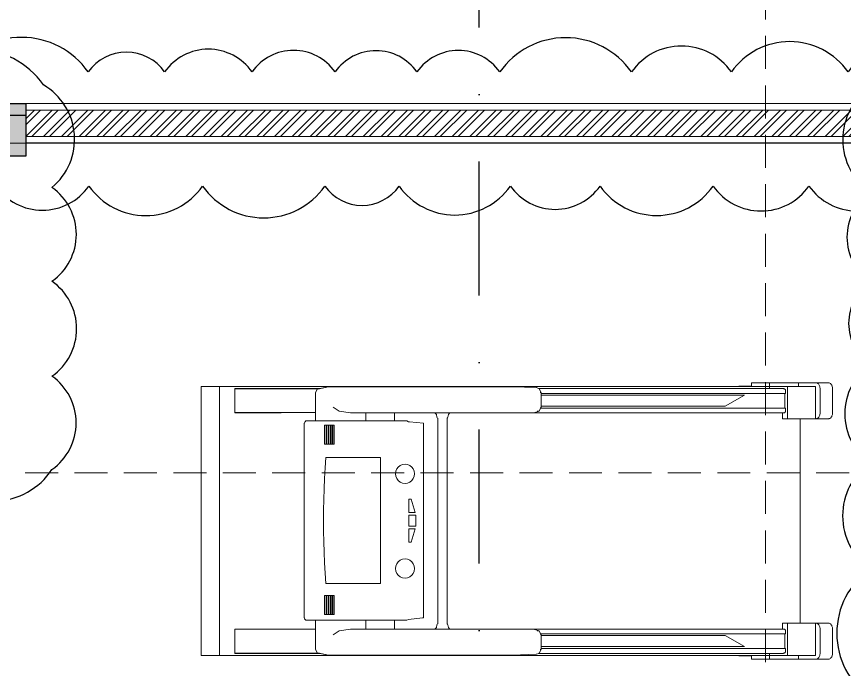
# Model space of a CAD drawing. Header units: millimetres. Extents: x -9564 to 494436, y -140371 to 4257.
# Drawn here: x 102616 to 105756, y -2098 to 378 of the extents above; entities that cross this region are included whole.
import ezdxf

# ---------------------------------------------------------------- set-up
doc = ezdxf.new("R2010")
doc.units = ezdxf.units.MM
doc.header["$MEASUREMENT"] = 0
for name, pattern in [('DASHDOTX2', [50.8, 25.4, -12.7, 0, -12.7]), ('DASHED2', [0.375, 0.25, -0.125]), ('HIDDEN2', [0.1875, 0.125, -0.0625])]:
    doc.linetypes.add(name, pattern=pattern)
doc.layers.add('1', color=5, linetype='Continuous')
for name, color, linetype, lineweight in [('28-Arsiran', 252, 'Continuous', 5), ('8', 8, 'Continuous', 5), ('AS', 8, 'HIDDEN2', 5), ('DINDING', 1, 'Continuous', 20), ('Edges', 7, 'Continuous', 18), ('LEGEND', 1, 'DASHED2', 50)]:
    doc.layers.add(name, color=color, linetype=linetype, lineweight=lineweight)

# ---------------------------------------------------------------- blocks, each defined once
blk = doc.blocks.new('as2')
at = {"layer": 'AS'}
for p, q in [((253.8148, 142.1088), (253.8148, 163.539)), ((242.9446, 162.9775), (256.2148, 162.9775)), ((245.8048, 162.9775), (256.2148, 162.9775)), ((242.9446, 161.5775), (256.2148, 161.5775))]:
    blk.add_line(p, q, dxfattribs=at)
blk = doc.blocks.new('treadmill plan')
at = {"layer": 'Edges'}
for p, q in [((2.4376, 1.4017), (2.4376, 1.4141)), ((2.5058, 1.4141), (2.4376, 1.4141)), ((2.5058, 1.4141), (2.6153, 1.4141)), ((2.5058, 1.3996), (2.5058, 1.4141)), ((2.6153, 1.3996), (2.6153, 1.4141)), ((2.6804, 1.4141), (2.6153, 1.4141)), ((2.6804, 1.4141), (2.6826, 1.414)), ((2.6804, 1.4141), (2.7279, 1.4141)), ((2.6826, 1.414), (2.6847, 1.4135)), ((2.6847, 1.4135), (2.6868, 1.4126)), ((2.7279, 1.4141), (2.73, 1.414)), ((2.73, 1.414), (2.7322, 1.4135)), ((2.7322, 1.4135), (2.7342, 1.4126)), ((0.4194, 1.3996), (0.3504, 1.3996)), ((0.3504, 1.3996), (0.3504, 0.3806)), ((0.4194, 0.8901), (0.4194, 1.3996)), ((0.4204, 1.3996), (0.4194, 1.3996)), ((1.0832, 1.3996), (0.4204, 1.3996)), ((0.4204, 1.3996), (0.4204, 0.8901)), ((0.4781, 1.3915), (0.4794, 1.3922)), ((0.4821, 1.3915), (0.4781, 1.3915)), ((0.4781, 1.3008), (0.4781, 1.3915)), ((0.5809, 1.3922), (0.4794, 1.3922)), ((0.4821, 1.3915), (0.4826, 1.3915)), ((0.4826, 1.3915), (0.5229, 1.3915)), ((0.5229, 1.3915), (0.5339, 1.3915)), ((0.5339, 1.3915), (0.5809, 1.3915)), ((0.5809, 1.3922), (0.5809, 1.393)), ((0.5831, 1.393), (0.5809, 1.393)), ((0.5809, 1.3915), (0.5809, 1.3922)), ((0.5809, 1.3915), (0.5831, 1.3915)), ((0.5831, 1.3915), (0.5831, 1.393)), ((0.7013, 1.393), (0.5831, 1.393)), ((0.7013, 1.3915), (0.5831, 1.3915)), ((0.7013, 1.3915), (0.7013, 1.393)), ((0.7244, 1.393), (0.7013, 1.393)), ((0.7013, 1.3915), (0.7244, 1.3915)), ((0.7244, 1.3915), (0.7244, 1.393)), ((0.7434, 1.393), (0.7244, 1.393)), ((0.7434, 1.3915), (0.7244, 1.3915)), ((0.7434, 1.3915), (0.7434, 1.393)), ((0.7476, 1.393), (0.7434, 1.393)), ((0.7434, 1.3915), (0.7476, 1.3915)), ((0.7476, 1.3915), (0.7476, 1.393)), ((0.7476, 1.393), (0.7997, 1.393)), ((0.7913, 1.3915), (0.7476, 1.3915)), ((0.7913, 1.3915), (0.784, 1.377)), ((0.7913, 1.3915), (0.7914, 1.3915)), ((0.7997, 1.393), (0.7914, 1.3915)), ((0.7996, 1.3915), (0.7914, 1.3915)), ((0.8332, 1.3988), (0.7996, 1.3915)), ((0.8259, 1.3975), (0.7997, 1.393)), ((0.8332, 1.3988), (0.8259, 1.3975)), ((0.8259, 1.3975), (0.8306, 1.3986)), ((0.8306, 1.3986), (0.8309, 1.3988)), ((0.8306, 1.3986), (0.8314, 1.3988)), ((0.8314, 1.3988), (0.8309, 1.3988)), ((0.8332, 1.3988), (0.8314, 1.3988)), ((1.0832, 1.3988), (0.8332, 1.3988)), ((1.0832, 1.3996), (1.0832, 1.3988)), ((2.3895, 1.3996), (1.0832, 1.3996)), ((1.5325, 1.3988), (1.0832, 1.3988)), ((1.5325, 1.3988), (1.5325, 1.3988)), ((1.5325, 1.3988), (1.6209, 1.3956)), ((1.6209, 1.3956), (1.622, 1.3956)), ((1.6299, 1.3923), (1.622, 1.3956)), ((2.5058, 1.3923), (1.6299, 1.3923)), ((1.6318, 1.3915), (1.6299, 1.3923)), ((1.6321, 1.3915), (1.6318, 1.3915)), ((1.639, 1.377), (1.6321, 1.3915)), ((2.3895, 1.4017), (2.3993, 1.4017)), ((2.3895, 1.3996), (2.3895, 1.4017)), ((2.3993, 1.3996), (2.3895, 1.3996)), ((2.3993, 1.3996), (2.3993, 1.4017)), ((2.3993, 1.4017), (2.4376, 1.4017)), ((2.4376, 1.3996), (2.3993, 1.3996)), ((2.4376, 1.3996), (2.4376, 1.4017)), ((2.5058, 1.3996), (2.4376, 1.3996)), ((2.573, 1.3996), (2.5058, 1.3996)), ((2.5058, 1.3923), (2.5058, 1.3996)), ((2.5058, 1.3923), (2.5564, 1.3923)), ((2.5564, 1.3923), (2.5577, 1.3922)), ((2.5577, 1.3922), (2.559, 1.392)), ((2.559, 1.392), (2.5602, 1.3917)), ((2.5602, 1.3917), (2.5614, 1.3912)), ((2.5614, 1.3912), (2.5624, 1.3906)), ((2.5624, 1.3906), (2.5634, 1.3898)), ((2.5634, 1.3898), (2.5642, 1.389)), ((2.565, 1.3881), (2.5642, 1.389)), ((2.5655, 1.3871), (2.565, 1.3881)), ((2.5659, 1.386), (2.5655, 1.3871)), ((2.5662, 1.3849), (2.5659, 1.386)), ((2.5663, 1.3838), (2.5662, 1.3849)), ((2.5663, 1.374), (2.5663, 1.3838)), ((2.573, 1.2779), (2.573, 1.3996)), ((2.6153, 1.3996), (2.573, 1.3996)), ((2.6804, 1.3996), (2.6153, 1.3996)), ((2.6804, 1.2779), (2.6804, 1.3996)), ((2.6868, 1.4126), (2.6888, 1.4113)), ((2.6888, 1.4113), (2.6906, 1.4096)), ((2.6906, 1.4096), (2.6922, 1.4076)), ((2.6922, 1.4076), (2.6937, 1.4052)), ((2.6937, 1.4052), (2.6949, 1.4026)), ((2.6949, 1.4026), (2.6959, 1.3998)), ((2.6959, 1.3998), (2.6966, 1.3968)), ((2.6966, 1.3968), (2.6971, 1.3937)), ((2.6971, 1.3937), (2.6972, 1.3905)), ((2.6972, 1.3003), (2.6972, 1.3905)), ((2.7342, 1.4126), (2.7362, 1.4113)), ((2.7362, 1.4113), (2.738, 1.4096)), ((2.738, 1.4096), (2.7397, 1.4076)), ((2.7397, 1.4076), (2.7411, 1.4052)), ((2.7411, 1.4052), (2.7424, 1.4026)), ((2.7424, 1.4026), (2.7433, 1.3998)), ((2.7433, 1.3998), (2.7441, 1.3968)), ((2.7441, 1.3968), (2.7445, 1.3937)), ((2.7445, 1.3937), (2.7446, 1.3905)), ((2.7446, 1.3003), (2.7446, 1.3905)), ((0.784, 1.3008), (0.784, 1.377)), ((1.639, 1.377), (1.6362, 1.377)), ((1.6394, 1.377), (1.639, 1.377)), ((1.6394, 1.377), (1.6394, 1.374)), ((2.5649, 1.374), (1.6394, 1.374)), ((1.6394, 1.374), (1.6394, 1.3667)), ((2.4101, 1.3667), (1.6394, 1.3667)), ((1.6394, 1.3667), (1.6394, 1.3249)), ((2.3374, 1.3249), (2.4101, 1.3667)), ((2.5635, 1.3728), (2.5649, 1.374)), ((2.5635, 1.3187), (2.5635, 1.3728)), ((2.5649, 1.374), (2.5663, 1.374)), ((0.8731, 1.3069), (0.8513, 1.3214)), ((1.6394, 1.3214), (1.6374, 1.3175)), ((1.6394, 1.3249), (2.3374, 1.3249)), ((1.6394, 1.3249), (1.6394, 1.3214)), ((2.5635, 1.3187), (2.5649, 1.3175)), ((0.4781, 1.3001), (0.4781, 1.3008)), ((0.6075, 1.3008), (0.4781, 1.3008)), ((0.4781, 1.2996), (0.4781, 1.3001)), ((0.6075, 1.3001), (0.4781, 1.3001)), ((0.6458, 1.2996), (0.4781, 1.2996)), ((0.6075, 1.3008), (0.6075, 1.3001)), ((0.6531, 1.3008), (0.6075, 1.3008)), ((0.6075, 1.3001), (0.6531, 1.3001)), ((0.6458, 1.2996), (0.6531, 1.3001)), ((0.6531, 1.3008), (0.6531, 1.3001)), ((0.6531, 1.3008), (0.784, 1.3008)), ((0.784, 1.2695), (0.784, 1.3008)), ((0.9166, 1.2996), (0.8731, 1.3069)), ((0.9744, 1.2996), (0.9166, 1.2996)), ((0.9744, 1.2695), (0.9744, 1.2996)), ((0.9744, 1.2996), (1.0832, 1.2996)), ((1.0832, 1.2996), (1.0832, 1.2705)), ((1.2344, 1.2996), (1.0832, 1.2996)), ((1.2344, 1.2996), (1.2394, 1.2976)), ((1.2952, 1.2996), (1.2344, 1.2996)), ((1.2394, 1.2976), (1.2421, 1.2936)), ((1.2421, 1.2936), (1.2442, 1.2836)), ((1.2876, 1.2936), (1.2855, 1.2836)), ((1.2902, 1.2976), (1.2876, 1.2936)), ((1.2952, 1.2996), (1.2902, 1.2976)), ((1.611, 1.2996), (1.2952, 1.2996)), ((1.611, 1.2996), (1.6112, 1.2997)), ((1.6112, 1.2997), (1.6321, 1.3069)), ((2.5546, 1.2997), (1.6112, 1.2997)), ((1.6321, 1.3069), (1.6249, 1.3069)), ((1.6374, 1.3175), (1.6321, 1.3069)), ((2.5649, 1.3175), (1.6374, 1.3175)), ((2.5546, 1.2997), (2.5577, 1.2997)), ((2.5546, 1.2779), (2.5546, 1.2997)), ((2.5577, 1.2997), (2.5588, 1.2998)), ((2.5588, 1.2998), (2.5599, 1.3)), ((2.5599, 1.3), (2.561, 1.3003)), ((2.561, 1.3003), (2.562, 1.3007)), ((2.562, 1.3007), (2.5629, 1.3012)), ((2.5629, 1.3012), (2.5638, 1.3019)), ((2.5638, 1.3019), (2.5645, 1.3026)), ((2.5645, 1.3026), (2.5651, 1.3034)), ((2.5663, 1.3175), (2.5649, 1.3175)), ((2.5651, 1.3034), (2.5656, 1.3043)), ((2.5656, 1.3043), (2.566, 1.3052)), ((2.566, 1.3052), (2.5662, 1.3061)), ((2.5662, 1.3061), (2.5663, 1.3071)), ((2.5663, 1.3071), (2.5663, 1.3175)), ((2.6937, 1.2859), (2.6949, 1.2884)), ((2.6949, 1.2884), (2.6959, 1.2912)), ((2.6959, 1.2912), (2.6966, 1.2941)), ((2.6966, 1.2941), (2.6971, 1.2972)), ((2.6971, 1.2972), (2.6972, 1.3003)), ((2.7411, 1.2859), (2.7423, 1.2884)), ((2.7423, 1.2884), (2.7433, 1.2912)), ((2.7433, 1.2912), (2.744, 1.2941)), ((2.744, 1.2941), (2.7445, 1.2972)), ((2.7445, 1.2972), (2.7446, 1.3003)), ((0.7419, 1.2605), (0.7411, 1.2605)), ((0.7411, 0.5226), (0.7411, 1.2605)), ((0.7421, 1.2609), (0.7419, 1.2605)), ((0.742, 1.2605), (0.7419, 1.2605)), ((0.742, 1.2605), (0.7421, 1.2609)), ((0.7421, 1.2609), (0.7434, 1.2661)), ((0.745, 1.2661), (0.7434, 1.2661)), ((0.7476, 1.2695), (0.745, 1.2661)), ((0.7476, 1.2695), (0.784, 1.2695)), ((0.9744, 1.2695), (0.784, 1.2695)), ((0.9744, 1.2695), (1.0835, 1.2695)), ((1.0832, 1.2705), (1.0835, 1.2695)), ((1.1304, 1.2695), (1.0835, 1.2695)), ((1.1367, 1.2661), (1.1304, 1.2695)), ((1.1367, 1.2661), (1.1406, 1.2661)), ((1.1929, 1.2605), (1.1406, 1.2661)), ((1.1929, 0.5226), (1.1929, 1.2605)), ((1.2442, 1.2836), (1.2456, 1.2816)), ((1.2456, 1.2816), (1.2471, 1.2796)), ((1.2471, 0.5004), (1.2471, 1.2796)), ((1.2841, 1.2816), (1.2825, 1.2796)), ((1.2825, 0.5004), (1.2825, 1.2796)), ((1.2855, 1.2836), (1.2841, 1.2816)), ((2.5546, 1.2779), (2.573, 1.2779)), ((2.6221, 1.2779), (2.573, 1.2779)), ((2.6221, 0.5022), (2.6221, 1.2779)), ((2.6221, 1.2779), (2.6804, 1.2779)), ((2.6804, 1.2779), (2.6826, 1.2779)), ((2.6831, 1.2779), (2.6804, 1.2779)), ((2.6826, 1.2779), (2.6831, 1.2779)), ((2.6831, 1.2779), (2.6847, 1.2782)), ((2.6831, 1.2779), (2.7306, 1.2779)), ((2.6847, 1.2782), (2.6867, 1.279)), ((2.6867, 1.279), (2.6887, 1.2801)), ((2.6887, 1.2801), (2.6905, 1.2817)), ((2.6905, 1.2817), (2.6922, 1.2837)), ((2.6922, 1.2837), (2.6937, 1.2859)), ((2.7306, 1.2779), (2.7321, 1.2782)), ((2.7321, 1.2782), (2.7342, 1.279)), ((2.7342, 1.279), (2.7361, 1.2801)), ((2.7361, 1.2801), (2.738, 1.2817)), ((2.738, 1.2817), (2.7396, 1.2837)), ((2.7396, 1.2837), (2.7411, 1.2859)), ((0.8179, 1.2534), (0.8179, 1.1814)), ((0.8179, 1.2534), (0.8238, 1.2534)), ((0.8238, 1.2534), (0.8257, 1.2534)), ((0.8238, 1.2534), (0.8238, 1.1814)), ((0.8257, 1.1814), (0.8257, 1.2534)), ((0.8257, 1.2534), (0.8317, 1.2534)), ((0.8317, 1.2534), (0.8335, 1.2534)), ((0.8317, 1.2534), (0.8317, 1.1814)), ((0.8335, 1.1814), (0.8335, 1.2534)), ((0.8335, 1.2534), (0.8395, 1.2534)), ((0.8395, 1.2534), (0.8414, 1.2534)), ((0.8395, 1.2534), (0.8395, 1.1814)), ((0.8414, 1.1814), (0.8414, 1.2534)), ((0.8414, 1.2534), (0.8473, 1.2534)), ((0.8473, 1.2534), (0.8492, 1.2534)), ((0.8473, 1.2534), (0.8473, 1.1814)), ((0.8492, 1.2534), (0.8492, 1.1814)), ((0.8492, 1.2534), (0.8551, 1.2534)), ((0.8551, 1.2534), (0.8551, 1.1814)), ((0.8238, 1.1814), (0.8179, 1.1814)), ((0.8257, 1.1814), (0.8238, 1.1814)), ((0.8317, 1.1814), (0.8257, 1.1814)), ((0.8335, 1.1814), (0.8317, 1.1814)), ((0.8395, 1.1814), (0.8335, 1.1814)), ((0.8414, 1.1814), (0.8395, 1.1814)), ((0.8473, 1.1814), (0.8414, 1.1814)), ((0.8492, 1.1814), (0.8473, 1.1814)), ((0.8551, 1.1814), (0.8492, 1.1814)), ((0.8205, 1.0911), (0.8234, 1.1306)), ((0.8234, 1.1306), (1.0304, 1.1306)), ((1.0304, 0.6525), (1.0304, 1.1306)), ((1.0976, 1.0947), (1.1051, 1.1005)), ((1.1139, 1.1041), (1.1051, 1.1005)), ((1.1139, 1.1041), (1.1233, 1.1053)), ((1.1233, 1.1053), (1.1326, 1.1041)), ((1.1414, 1.1005), (1.1326, 1.1041)), ((1.1489, 1.0947), (1.1414, 1.1005)), ((0.8182, 1.0514), (0.8205, 1.0911)), ((1.0882, 1.0784), (1.087, 1.069)), ((1.087, 1.069), (1.0882, 1.0596)), ((1.0918, 1.0872), (1.0882, 1.0784)), ((1.0976, 1.0947), (1.0918, 1.0872)), ((1.1547, 1.0872), (1.1489, 1.0947)), ((1.1583, 1.0784), (1.1547, 1.0872)), ((1.1596, 1.069), (1.1583, 1.0784)), ((1.1583, 1.0596), (1.1596, 1.069)), ((0.8164, 1.0115), (0.8182, 1.0514)), ((1.0882, 1.0596), (1.0918, 1.0509)), ((1.0918, 1.0509), (1.0976, 1.0434)), ((1.1051, 1.0376), (1.0976, 1.0434)), ((1.1051, 1.0376), (1.1139, 1.034)), ((1.1326, 1.034), (1.1414, 1.0376)), ((1.1414, 1.0376), (1.1489, 1.0434)), ((1.1489, 1.0434), (1.1547, 1.0509)), ((1.1547, 1.0509), (1.1583, 1.0596)), ((0.8151, 0.9716), (0.8164, 1.0115)), ((1.1139, 1.034), (1.1233, 1.0327)), ((1.1233, 1.0327), (1.1326, 1.034)), ((0.8143, 0.9316), (0.8151, 0.9716)), ((1.1462, 0.9731), (1.1375, 0.9731)), ((1.1375, 0.9731), (1.1375, 0.9225)), ((1.1462, 0.9731), (1.1618, 0.9225)), ((0.814, 0.8915), (0.8143, 0.9316)), ((1.1375, 0.9225), (1.1618, 0.9225)), ((1.1649, 0.9124), (1.1375, 0.9124)), ((1.1375, 0.9124), (1.1375, 0.8707)), ((1.1649, 0.9124), (1.1649, 0.8707)), ((0.4204, 0.8901), (0.4194, 0.8901)), ((0.4194, 0.8901), (0.4194, 0.3806)), ((0.4204, 0.8901), (0.4204, 0.3806)), ((0.8143, 0.8515), (0.814, 0.8915)), ((0.8151, 0.8115), (0.8143, 0.8515)), ((1.1649, 0.8707), (1.1375, 0.8707)), ((1.1375, 0.8606), (1.1618, 0.8606)), ((1.1375, 0.8606), (1.1375, 0.81)), ((1.1462, 0.81), (1.1618, 0.8606)), ((0.8164, 0.7716), (0.8151, 0.8115)), ((1.1462, 0.81), (1.1375, 0.81)), ((0.8182, 0.7317), (0.8164, 0.7716)), ((0.8205, 0.692), (0.8182, 0.7317)), ((1.0918, 0.7278), (1.0882, 0.7191)), ((1.0976, 0.7353), (1.0918, 0.7278)), ((1.1051, 0.7411), (1.0976, 0.7353)), ((1.1139, 0.7447), (1.1051, 0.7411)), ((1.1233, 0.746), (1.1139, 0.7447)), ((1.1233, 0.746), (1.1326, 0.7447)), ((1.1414, 0.7411), (1.1326, 0.7447)), ((1.1489, 0.7353), (1.1414, 0.7411)), ((1.1547, 0.7278), (1.1489, 0.7353)), ((1.1583, 0.7191), (1.1547, 0.7278)), ((0.8234, 0.6525), (0.8205, 0.692)), ((1.0882, 0.7191), (1.087, 0.7097)), ((1.087, 0.7097), (1.0882, 0.7003)), ((1.0882, 0.7003), (1.0918, 0.6915)), ((1.0918, 0.6915), (1.0976, 0.684)), ((1.1547, 0.6915), (1.1489, 0.684)), ((1.1547, 0.6915), (1.1583, 0.7003)), ((1.1596, 0.7097), (1.1583, 0.7191)), ((1.1583, 0.7003), (1.1596, 0.7097)), ((1.1051, 0.6782), (1.0976, 0.684)), ((1.1139, 0.6746), (1.1051, 0.6782)), ((1.1139, 0.6746), (1.1233, 0.6734)), ((1.1326, 0.6746), (1.1233, 0.6734)), ((1.1326, 0.6746), (1.1414, 0.6782)), ((1.1414, 0.6782), (1.1489, 0.684)), ((0.8234, 0.6525), (1.0304, 0.6525)), ((0.8179, 0.6077), (0.8179, 0.5356)), ((0.8179, 0.6077), (0.8238, 0.6077)), ((0.8238, 0.6077), (0.8257, 0.6077)), ((0.8238, 0.6077), (0.8238, 0.5356)), ((0.8257, 0.5356), (0.8257, 0.6077)), ((0.8257, 0.6077), (0.8317, 0.6077)), ((0.8317, 0.6077), (0.8335, 0.6077)), ((0.8317, 0.6077), (0.8317, 0.5356)), ((0.8335, 0.5356), (0.8335, 0.6077)), ((0.8335, 0.6077), (0.8395, 0.6077)), ((0.8395, 0.6077), (0.8414, 0.6077)), ((0.8395, 0.6077), (0.8395, 0.5356)), ((0.8414, 0.5356), (0.8414, 0.6077)), ((0.8414, 0.6077), (0.8473, 0.6077)), ((0.8473, 0.6077), (0.8492, 0.6077)), ((0.8473, 0.6077), (0.8473, 0.5356)), ((0.8492, 0.6077), (0.8492, 0.5356)), ((0.8492, 0.6077), (0.8551, 0.6077)), ((0.8551, 0.6077), (0.8551, 0.5356)), ((0.8238, 0.5356), (0.8179, 0.5356)), ((0.8257, 0.5356), (0.8238, 0.5356)), ((0.8317, 0.5356), (0.8257, 0.5356)), ((0.8335, 0.5356), (0.8317, 0.5356)), ((0.8395, 0.5356), (0.8335, 0.5356)), ((0.8414, 0.5356), (0.8395, 0.5356)), ((0.8473, 0.5356), (0.8414, 0.5356)), ((0.8492, 0.5356), (0.8473, 0.5356)), ((0.8551, 0.5356), (0.8492, 0.5356)), ((0.7411, 0.5226), (0.7419, 0.5226)), ((0.7419, 0.5226), (0.742, 0.5226)), ((0.7419, 0.5226), (0.7421, 0.5222)), ((0.7421, 0.5222), (0.742, 0.5226)), ((0.7434, 0.517), (0.7421, 0.5222)), ((0.7434, 0.517), (0.7439, 0.517)), ((0.7466, 0.5142), (0.7439, 0.517)), ((0.7466, 0.5142), (0.745, 0.517)), ((0.7469, 0.5136), (0.7466, 0.5142)), ((0.7469, 0.5136), (0.784, 0.5136)), ((0.784, 0.4793), (0.784, 0.5136)), ((0.9744, 0.5136), (0.784, 0.5136)), ((0.9744, 0.4804), (0.9744, 0.5136)), ((0.9744, 0.5136), (1.0844, 0.5136)), ((1.0844, 0.5136), (1.0832, 0.5097)), ((1.0832, 0.5097), (1.0832, 0.4804)), ((1.0844, 0.5136), (1.1304, 0.5136)), ((1.1304, 0.5136), (1.1367, 0.517)), ((1.1367, 0.517), (1.1898, 0.5226)), ((1.1898, 0.5226), (1.1929, 0.5226)), ((2.6804, 0.5022), (2.6826, 0.5023)), ((2.6826, 0.5023), (2.6831, 0.5022)), ((0.4781, 0.4797), (0.4794, 0.4804)), ((0.4781, 0.4793), (0.4781, 0.4797)), ((0.601, 0.4797), (0.4781, 0.4797)), ((0.4781, 0.3886), (0.4781, 0.4793)), ((0.4781, 0.4793), (0.6075, 0.4793)), ((0.6531, 0.4804), (0.4794, 0.4804)), ((0.601, 0.4797), (0.6531, 0.4804)), ((0.601, 0.4797), (0.6075, 0.4797)), ((0.6075, 0.4797), (0.6075, 0.4793)), ((0.6075, 0.4797), (0.6531, 0.4797)), ((0.6075, 0.4793), (0.6531, 0.4793)), ((0.6531, 0.4797), (0.6531, 0.4793)), ((0.6531, 0.4793), (0.784, 0.4793)), ((0.784, 0.4031), (0.784, 0.4793)), ((0.8731, 0.4732), (0.8513, 0.4587)), ((0.9166, 0.4804), (0.8731, 0.4732)), ((0.9744, 0.4804), (0.9166, 0.4804)), ((0.9744, 0.4804), (1.0832, 0.4804)), ((1.0832, 0.4804), (1.2344, 0.4804)), ((1.2344, 0.4804), (1.2394, 0.4824)), ((1.2952, 0.4804), (1.2344, 0.4804)), ((1.2394, 0.4824), (1.2421, 0.4864)), ((1.2421, 0.4864), (1.2442, 0.4964)), ((1.2442, 0.4964), (1.2456, 0.4984)), ((1.2456, 0.4984), (1.2471, 0.5004)), ((1.2841, 0.4984), (1.2825, 0.5004)), ((1.2855, 0.4964), (1.2841, 0.4984)), ((1.2876, 0.4864), (1.2855, 0.4964)), ((1.2902, 0.4824), (1.2876, 0.4864)), ((1.2952, 0.4804), (1.2902, 0.4824)), ((1.2952, 0.4804), (1.611, 0.4804)), ((1.611, 0.4804), (1.6321, 0.4732)), ((2.5546, 0.4804), (1.611, 0.4804)), ((1.6249, 0.4732), (1.6321, 0.4732)), ((1.6374, 0.4626), (1.6321, 0.4732)), ((2.573, 0.5022), (2.5546, 0.5022)), ((2.5546, 0.5022), (2.5546, 0.4804)), ((2.5577, 0.4804), (2.5546, 0.4804)), ((2.5577, 0.4804), (2.5588, 0.4804)), ((2.5588, 0.4804), (2.5599, 0.4802)), ((2.5599, 0.4802), (2.561, 0.4799)), ((2.561, 0.4799), (2.562, 0.4795)), ((2.562, 0.4795), (2.5629, 0.4789)), ((2.5629, 0.4789), (2.5638, 0.4783)), ((2.5638, 0.4783), (2.5645, 0.4776)), ((2.5645, 0.4776), (2.5651, 0.4768)), ((2.5651, 0.4768), (2.5656, 0.4759)), ((2.5656, 0.4759), (2.566, 0.475)), ((2.566, 0.475), (2.5662, 0.474)), ((2.5662, 0.474), (2.5663, 0.4731)), ((2.5663, 0.4731), (2.5663, 0.4626)), ((2.573, 0.5022), (2.573, 0.3806)), ((2.6221, 0.5022), (2.573, 0.5022)), ((2.6221, 0.5022), (2.6804, 0.5022)), ((2.6804, 0.5022), (2.6804, 0.3806)), ((2.6831, 0.5022), (2.6804, 0.5022)), ((2.6831, 0.5022), (2.6847, 0.502)), ((2.6831, 0.5022), (2.7306, 0.5022)), ((2.6847, 0.502), (2.6867, 0.5012)), ((2.6867, 0.5012), (2.6887, 0.5)), ((2.6887, 0.5), (2.6905, 0.4984)), ((2.6905, 0.4984), (2.6922, 0.4965)), ((2.6922, 0.4965), (2.6937, 0.4943)), ((2.6937, 0.4943), (2.6949, 0.4917)), ((2.6949, 0.4917), (2.6959, 0.489)), ((2.6959, 0.489), (2.6966, 0.486)), ((2.6966, 0.486), (2.6971, 0.483)), ((2.6971, 0.483), (2.6972, 0.4799)), ((2.6972, 0.4799), (2.6972, 0.3896)), ((2.7306, 0.5022), (2.7321, 0.502)), ((2.7321, 0.502), (2.7342, 0.5012)), ((2.7342, 0.5012), (2.7361, 0.5)), ((2.7361, 0.5), (2.738, 0.4984)), ((2.738, 0.4984), (2.7396, 0.4965)), ((2.7396, 0.4965), (2.7411, 0.4943)), ((2.7411, 0.4943), (2.7423, 0.4917)), ((2.7423, 0.4917), (2.7433, 0.489)), ((2.7433, 0.489), (2.744, 0.486)), ((2.744, 0.486), (2.7445, 0.483)), ((2.7445, 0.483), (2.7446, 0.4799)), ((2.7446, 0.4799), (2.7446, 0.3896)), ((2.5649, 0.4626), (1.6374, 0.4626)), ((1.6394, 0.4587), (1.6374, 0.4626)), ((1.6394, 0.4553), (1.6394, 0.4587)), ((1.6394, 0.4553), (2.3374, 0.4553)), ((1.6394, 0.4135), (1.6394, 0.4553)), ((2.3374, 0.4553), (2.4101, 0.4135)), ((2.5649, 0.4626), (2.5635, 0.4614)), ((2.5635, 0.4614), (2.5635, 0.4073)), ((2.5663, 0.4626), (2.5649, 0.4626)), ((2.4101, 0.4135), (1.6394, 0.4135)), ((1.6394, 0.4061), (1.6394, 0.4135)), ((0.4194, 0.3806), (0.3504, 0.3806)), ((0.4204, 0.3806), (0.4194, 0.3806)), ((1.0832, 0.3806), (0.4204, 0.3806)), ((0.4781, 0.3883), (0.4781, 0.3886)), ((0.5809, 0.3886), (0.4781, 0.3886)), ((0.4781, 0.3879), (0.4781, 0.3883)), ((0.5809, 0.3883), (0.4781, 0.3883)), ((0.5809, 0.3879), (0.4781, 0.3879)), ((0.5809, 0.3886), (0.5809, 0.3883)), ((0.5831, 0.3886), (0.5809, 0.3886)), ((0.5809, 0.3883), (0.5809, 0.3879)), ((0.5809, 0.3879), (0.5809, 0.3871)), ((0.5831, 0.3871), (0.5809, 0.3871)), ((0.5831, 0.3886), (0.5831, 0.3871)), ((0.7013, 0.3886), (0.5831, 0.3886)), ((0.7013, 0.3871), (0.5831, 0.3871)), ((0.7013, 0.3886), (0.7013, 0.3871)), ((0.7244, 0.3886), (0.7013, 0.3886)), ((0.7244, 0.3871), (0.7013, 0.3871)), ((0.7244, 0.3886), (0.7244, 0.3871)), ((0.7244, 0.3886), (0.7434, 0.3886)), ((0.7434, 0.3871), (0.7244, 0.3871)), ((0.7434, 0.3886), (0.7434, 0.3871)), ((0.7476, 0.3886), (0.7434, 0.3886)), ((0.7476, 0.3871), (0.7434, 0.3871)), ((0.7476, 0.3886), (0.7476, 0.3871)), ((0.7913, 0.3886), (0.7476, 0.3886)), ((0.7995, 0.3871), (0.7476, 0.3871)), ((0.7913, 0.3886), (0.784, 0.4031)), ((0.7913, 0.3886), (0.7914, 0.3886)), ((0.7995, 0.3871), (0.7914, 0.3886)), ((0.7914, 0.3886), (0.7996, 0.3886)), ((0.7995, 0.3871), (0.7997, 0.3871)), ((0.8332, 0.3813), (0.7996, 0.3886)), ((0.8259, 0.3826), (0.7997, 0.3871)), ((0.8259, 0.3826), (0.8306, 0.3815)), ((0.8332, 0.3813), (0.8259, 0.3826)), ((0.8306, 0.3815), (0.8309, 0.3813)), ((0.8306, 0.3815), (0.8314, 0.3813)), ((0.8314, 0.3813), (0.8309, 0.3813)), ((0.8332, 0.3813), (0.8314, 0.3813)), ((0.8332, 0.3813), (1.0832, 0.3813)), ((1.0832, 0.3813), (1.0832, 0.3806)), ((1.5325, 0.3813), (1.0832, 0.3813)), ((2.3895, 0.3806), (1.0832, 0.3806)), ((1.6209, 0.3845), (1.5325, 0.3813)), ((1.6209, 0.3845), (1.622, 0.3845)), ((1.6301, 0.3879), (1.622, 0.3845)), ((1.6318, 0.3886), (1.6301, 0.3879)), ((2.5058, 0.3879), (1.6301, 0.3879)), ((1.6318, 0.3886), (1.6321, 0.3886)), ((1.6321, 0.3886), (1.639, 0.4031)), ((1.639, 0.4031), (1.6362, 0.4031)), ((1.6394, 0.4031), (1.639, 0.4031)), ((2.5649, 0.4061), (1.6394, 0.4061)), ((1.6394, 0.4031), (1.6394, 0.4061)), ((2.3895, 0.3806), (2.3895, 0.3784)), ((2.3895, 0.3806), (2.3993, 0.3806)), ((2.3895, 0.3784), (2.3993, 0.3784)), ((2.3993, 0.3806), (2.4376, 0.3806)), ((2.3993, 0.3806), (2.3993, 0.3784)), ((2.3993, 0.3784), (2.4376, 0.3784)), ((2.4376, 0.3806), (2.4376, 0.3784)), ((2.5058, 0.3806), (2.4376, 0.3806)), ((2.4376, 0.3784), (2.4376, 0.3661)), ((2.5058, 0.3879), (2.5058, 0.3806)), ((2.5564, 0.3879), (2.5058, 0.3879)), ((2.573, 0.3806), (2.5058, 0.3806)), ((2.5058, 0.3806), (2.5058, 0.3661)), ((2.5577, 0.3879), (2.5564, 0.3879)), ((2.559, 0.3882), (2.5577, 0.3879)), ((2.5602, 0.3885), (2.559, 0.3882)), ((2.5614, 0.389), (2.5602, 0.3885)), ((2.5624, 0.3896), (2.5614, 0.389)), ((2.5634, 0.3903), (2.5624, 0.3896)), ((2.5642, 0.3912), (2.5634, 0.3903)), ((2.5635, 0.4073), (2.5649, 0.4061)), ((2.565, 0.3921), (2.5642, 0.3912)), ((2.5663, 0.4061), (2.5649, 0.4061)), ((2.5655, 0.3931), (2.565, 0.3921)), ((2.5659, 0.3941), (2.5655, 0.3931)), ((2.5662, 0.3952), (2.5659, 0.3941)), ((2.5663, 0.3963), (2.5662, 0.3952)), ((2.5663, 0.4061), (2.5663, 0.3963)), ((2.6153, 0.3806), (2.573, 0.3806)), ((2.6153, 0.3806), (2.6153, 0.3661)), ((2.6804, 0.3806), (2.6153, 0.3806)), ((2.6937, 0.3749), (2.6949, 0.3775)), ((2.6949, 0.3775), (2.6959, 0.3804)), ((2.6959, 0.3804), (2.6966, 0.3834)), ((2.6966, 0.3834), (2.6971, 0.3865)), ((2.6971, 0.3865), (2.6972, 0.3896)), ((2.7411, 0.3749), (2.7424, 0.3775)), ((2.7424, 0.3775), (2.7433, 0.3804)), ((2.7433, 0.3804), (2.7441, 0.3834)), ((2.7441, 0.3834), (2.7445, 0.3865)), ((2.7445, 0.3865), (2.7446, 0.3896)), ((2.4376, 0.3661), (2.5058, 0.3661)), ((2.5058, 0.3661), (2.6153, 0.3661)), ((2.6804, 0.3661), (2.6153, 0.3661)), ((2.6804, 0.3661), (2.6826, 0.3662)), ((2.6804, 0.3661), (2.7279, 0.3661)), ((2.6826, 0.3662), (2.6847, 0.3666)), ((2.6847, 0.3666), (2.6868, 0.3676)), ((2.6868, 0.3676), (2.6888, 0.3689)), ((2.6888, 0.3689), (2.6906, 0.3705)), ((2.6906, 0.3705), (2.6922, 0.3726)), ((2.6922, 0.3726), (2.6937, 0.3749)), ((2.7279, 0.3661), (2.73, 0.3662)), ((2.73, 0.3662), (2.7322, 0.3666)), ((2.7322, 0.3666), (2.7342, 0.3676)), ((2.7342, 0.3676), (2.7362, 0.3689)), ((2.7362, 0.3689), (2.738, 0.3705)), ((2.738, 0.3705), (2.7397, 0.3726)), ((2.7397, 0.3726), (2.7411, 0.3749))]:
    blk.add_line(p, q, dxfattribs=at)
blk = doc.blocks.new('A$C4a23529d')
at = {"xscale": 1000, "yscale": 1000, "zscale": 1000, "rotation": 270}
blk.add_blockref('treadmill plan', (-366.1, 2744.6), dxfattribs=at)
blk = doc.blocks.new('pot2')
at = {"layer": '1', "linetype": 'DASHDOTX2', "ltscale": 0.02}
blk.add_lwpolyline([(170.5051, 148.8386), (170.8821, 148.8386), (170.8821, 171.6414), (170.5051, 171.6414)], dxfattribs=at)
blk = doc.blocks.new('k4')
at = {"true_color": 0x636466}
h = blk.add_hatch(dxfattribs=at)
h.set_pattern_fill('ANGLE', color=251)
h.set_pattern_definition([(0, (0, 0), (0, 6.985), [5.08, -1.905]), (90, (0, 0), (-6.985, 4e-16), [5.08, -1.905])])
h.paths.add_polyline_path([(210.5582, -20.3924), (210.3582, -20.3924), (210.3582, -20.7924), (210.5582, -20.7924)])
h = blk.add_hatch(color=251, dxfattribs=at)
h.dxf.hatch_style = 1
h.paths.add_polyline_path([(210.5582, -20.5943), (210.3582, -20.5943), (210.3582, -20.7924), (210.5582, -20.7924)])
h.paths.add_polyline_path([(210.5582, -20.3924), (210.3582, -20.3924), (210.3582, -20.5943), (210.5582, -20.5943)])
for p, q in [((210.3582, -20.3924), (210.5582, -20.3924)), ((210.5582, -20.3924), (210.5582, -20.7924)), ((210.5582, -20.7924), (210.3582, -20.7924))]:
    blk.add_line(p, q)
blk.add_lwpolyline([(210.3582, -20.3924), (210.5582, -20.3924), (210.5582, -20.7924), (210.3582, -20.7924)], close=True)
blk = doc.blocks.new('KLR')
at = {"color": 244, "lineweight": -2, "true_color": 0x991b1e}
blk.add_line((309.3332, 188.4724), (309.3332, 188.4724), dxfattribs=at)
at = {"rotation": 270}
blk.add_blockref('k4', (326.8456, 399.2306), dxfattribs=at)

msp = doc.modelspace()

# ---------------------------------------------------------------- hatches: boundary and pattern name
at = {"layer": '28-Arsiran'}
h = msp.add_hatch(dxfattribs=at)
h.set_pattern_fill('ANSI32', color=256, scale=4.999999)
h.set_pattern_definition([(45, (-238279.433, -162929.193), (-33.675954, 33.675954), []), (45, (-238256.983, -162929.193), (-33.675954, 33.675954), [])])
h.paths.add_polyline_path([(106131.2716, -76.7073), (106131.2716, 23.2926), (102651.2724, 23.2926), (102651.2724, -76.7074)])

# ---------------------------------------------------------------- linework, layer by layer
at = {"color": 1}
for points in [[(102537.9804, -264.6006, 0.52056705), (102890.4771, -264.6006, 0.52056705), (103321.8436, -264.6006, 0.52056705), (103785.5932, -264.6006, 0.52056705), (104066.8554, -264.6006, 0.52056705), (104488.8612, -264.6006, 0.52056705), (104829.0048, -264.6006, 0.52056705), (105257.7539, -264.6006, 0.52056705), (105621.0367, -264.6006, 0.52056705), (105981.7521, -264.6006, 0.52056705), (106304.2617, -145.2911, 0.52056705), (106297.8219, 167.8409, 0.52056705), (105769.4061, 167.8409, 0.52056705), (105326.7535, 167.8409, 0.52056705), (104948.1419, 167.8409, 0.52056705), (104448.4749, 167.8409, 0.52056705), (104134.6463, 167.8409, 0.52056705), (103824.2268, 167.8409, 0.52056705), (103509.3728, 167.8409, 0.52056705), (103177.7647, 167.8409, 0.52056705), (102888.0171, 167.8409, 0.52056705), (102383.8323, 167.8409, 0.52056705)], [(106316.8096, -3765.3075, 0.52056705), (106316.8096, -3425.314, 0.52056705), (106316.8096, -2915.2111, 0.52056705), (106316.8096, -2501.6741, 0.52056705), (106316.8096, -2191.1379, 0.52056705), (106316.8096, -1710.259, 0.52056705), (106316.8096, -1334.6982, 0.52056705), (106316.8096, -873.5242, 0.52056705), (106316.8096, -343.6997, 0.52056705), (106316.8096, -36.156, 0.52056705), (105999.3362, 111.0622, 0.52056705), (105853.3409, 111.0622, 0.52056705), (105853.3409, -289.0298, 0.52056705), (105853.3409, -628.2565, 0.52056705), (105853.3409, -942.5603, 0.52056705), (105853.3409, -1313.3449, 0.52056705), (105853.3409, -1716.696, 0.52056705), (105853.3409, -2204.1182, 0.52056705), (105853.3409, -2671.6438, 0.52056705), (105853.3409, -3036.8437, 0.52056705), (105853.3409, -3546.2297, 0.52056705)]]:
    msp.add_lwpolyline(points, format="xyb", dxfattribs=at)
msp.add_lwpolyline([(102196.2874, 118.5594, 0.52056705), (102196.2874, -308.631, 0.52056705), (102196.2874, -740.0725, 0.52056705), (102196.2874, -1140.9814, 0.52056705), (102315.7694, -1351.7071, 0.52056705), (102750.4333, -1339.334, 0.52056705), (102750.4333, -985.8954, 0.52056705), (102750.4333, -625.7801, 0.52056705), (102750.4333, -270.0492, 0.52056705), (102718.5532, 118.5594, 0.52056705)], format="xyb", close=True, dxfattribs=at)
msp.add_lwpolyline([(105931.2717, -101.7074), (102651.2724, -101.7073)])
at = {"layer": '8'}
for p, q in [((102651.2724, 23.2926), (106131.2716, 23.2926)), ((102651.2724, -76.7074), (106131.2716, -76.7074))]:
    msp.add_line(p, q, dxfattribs=at)
at = {"layer": 'DINDING'}
for p, q in [((107131.2715, 48.2927), (102531.2725, 48.2927)), ((102531.2725, -101.7073), (106131.2716, -101.7074))]:
    msp.add_line(p, q, dxfattribs=at)

# ---------------------------------------------------------------- block references
at = {"xscale": 999.9998119083025, "yscale": 999.9998119083025, "zscale": 999.9998119083025}
for name, p in [('pot2', (-66512.2111, -168824.0745)), ('KLR', (-203801.8411, -188824.0661))]:
    msp.add_blockref(name, p, dxfattribs=at)
at = {"layer": 'AS', "xscale": 999.9998119083025, "yscale": 999.9998119083025, "zscale": 999.9998119083025}
msp.add_blockref('as2', (-148358.4661, -162929.1929), dxfattribs=at)
at = {"layer": 'LEGEND', "rotation": 90}
msp.add_blockref('A$C4a23529d', (105710.585, -2058.6157), dxfattribs=at)

doc.saveas('drawing.dxf')
